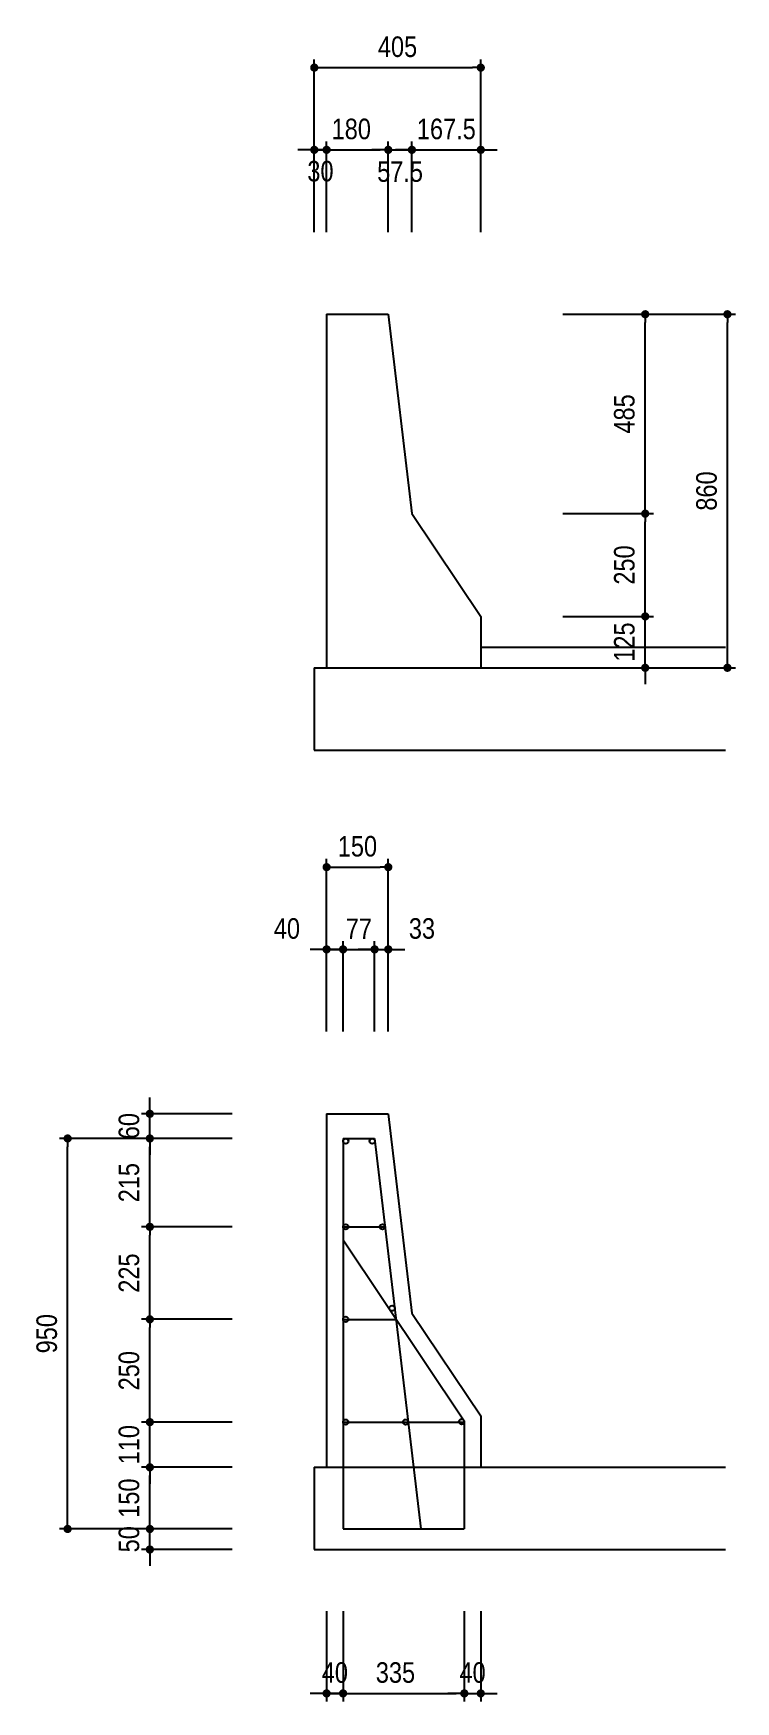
# Model space of a CAD drawing. Header units: millimetres. Extents: x 659 to 5564, y -1893 to 2801.
# Drawn here: x 659 to 2368, y -1448 to 2611 of the extents above; entities that cross this region are included whole.
import ezdxf

# ---------------------------------------------------------------- set-up
doc = ezdxf.new("R2010")
doc.units = ezdxf.units.MM
doc.header["$LTSCALE"] = 200
doc.layers.add('DIM1', color=1, linetype='Continuous')
doc.styles.get("Standard").update_dxf_attribs({"font": 'ARIALN.TTF'})
doc.dimstyles.new('일반도면_0020', dxfattribs={"dimtxt": 50, "dimasz": 20, "dimexe": 20, "dimexo": 200, "dimgap": 25, "dimtad": 1, "dimdec": 0, "dimzin": 0, "dimdsep": 46, "dimtxsty": 'Standard', "dimblk": 'DOT', "dimcen": -100, "dimclrd": 1, "dimclre": 1, "dimclrt": 2, "dimadec": 8, "dimazin": 0, "dimtfac": 1, "dimtdec": 4, "dimtix": 1, "dimtmove": 2, "dimatfit": 3, "dimfxl": 1, "dimtolj": 1, "dimtzin": 0, "dimarcsym": 0})

# ---------------------------------------------------------------- blocks, each defined once
blk = doc.blocks.new('_Dot')
at = {"layer": 'DIM1'}
blk.add_line((0, 0), (-1, 0), dxfattribs=at)
at = {"layer": 'DIM1', "const_width": 0.5}
blk.add_lwpolyline([(-0.25, 0, 1), (0.25, 0, 1)], format="xyb", close=True, dxfattribs=at)
blk = doc.blocks.new('*D5')
at = {"layer": 'Defpoints', "color": 0}
for p in [(1747.7, 1192.3), (2147.7, 1192.3), (1747.7, 1067.3)]:
    blk.add_point(p, dxfattribs=at)
at = {"layer": 'DIM1', "color": 1, "lineweight": -2}
for p, q in [((2147.7, 1212.3), (2147.7, 1232.3)), ((1947.7, 1192.3), (2167.7, 1192.3)), ((2147.7, 1067.3), (2147.7, 1192.3)), ((1947.7, 1067.3), (2167.7, 1067.3)), ((2147.7, 1047.3), (2147.7, 1027.3))]:
    blk.add_line(p, q, dxfattribs=at)
at = {"layer": 'DIM1', "color": 1, "lineweight": -2, "xscale": 20, "yscale": 20, "zscale": 20}
for p, rotation in [((2147.7, 1192.3), 270), ((2147.7, 1067.3), 90)]:
    blk.add_blockref('_Dot', p, dxfattribs=dict(at, rotation=rotation))
at = {"layer": 'DIM1', "color": 2, "insert": (2097.1, 1129.8), "char_height": 50, "attachment_point": 5, "rotation": 90}
blk.add_mtext('\\A1;125', dxfattribs=at)
blk = doc.blocks.new('*D6')
at = {"layer": 'Defpoints', "color": 0}
for p in [(1747.7, 1442.3), (2147.7, 1442.3), (1747.7, 1192.3)]:
    blk.add_point(p, dxfattribs=at)
at = {"layer": 'DIM1', "color": 1, "lineweight": -2}
for p, q in [((1947.7, 1442.3), (2167.7, 1442.3)), ((2147.7, 1212.3), (2147.7, 1422.3)), ((1947.7, 1192.3), (2167.7, 1192.3))]:
    blk.add_line(p, q, dxfattribs=at)
at = {"layer": 'DIM1', "color": 1, "lineweight": -2, "xscale": 20, "yscale": 20, "zscale": 20}
for p, rotation in [((2147.7, 1442.3), 90), ((2147.7, 1192.3), 270)]:
    blk.add_blockref('_Dot', p, dxfattribs=dict(at, rotation=rotation))
at = {"layer": 'DIM1', "color": 2, "insert": (2097.1, 1317.3), "char_height": 50, "attachment_point": 5, "rotation": 90}
blk.add_mtext('\\A1;250', dxfattribs=at)
blk = doc.blocks.new('*D7')
at = {"layer": 'Defpoints', "color": 0}
for p in [(1747.7, 1927.3), (2147.7, 1927.3), (1747.7, 1442.3)]:
    blk.add_point(p, dxfattribs=at)
at = {"layer": 'DIM1', "color": 1, "lineweight": -2}
for p, q in [((1947.7, 1927.3), (2167.7, 1927.3)), ((2147.7, 1462.3), (2147.7, 1907.3)), ((1947.7, 1442.3), (2167.7, 1442.3))]:
    blk.add_line(p, q, dxfattribs=at)
at = {"layer": 'DIM1', "color": 1, "lineweight": -2, "xscale": 20, "yscale": 20, "zscale": 20}
for p, rotation in [((2147.7, 1927.3), 90), ((2147.7, 1442.3), 270)]:
    blk.add_blockref('_Dot', p, dxfattribs=dict(at, rotation=rotation))
at = {"layer": 'DIM1', "color": 2, "insert": (2097.1, 1684.8), "char_height": 50, "attachment_point": 5, "rotation": 90}
blk.add_mtext('\\A1;485', dxfattribs=at)
blk = doc.blocks.new('*D8')
at = {"layer": 'Defpoints', "color": 0}
for p in [(1747.7, 1927.3), (2347.7, 1927.3), (1747.7, 1067.3)]:
    blk.add_point(p, dxfattribs=at)
at = {"layer": 'DIM1', "color": 1, "lineweight": -2}
for p, q in [((1947.7, 1927.3), (2367.7, 1927.3)), ((2347.7, 1087.3), (2347.7, 1907.3)), ((1947.7, 1067.3), (2367.7, 1067.3))]:
    blk.add_line(p, q, dxfattribs=at)
at = {"layer": 'DIM1', "color": 1, "lineweight": -2, "xscale": 20, "yscale": 20, "zscale": 20}
for p, rotation in [((2347.7, 1927.3), 90), ((2347.7, 1067.3), 270)]:
    blk.add_blockref('_Dot', p, dxfattribs=dict(at, rotation=rotation))
at = {"layer": 'DIM1', "color": 2, "insert": (2297.1, 1497.3), "char_height": 50, "attachment_point": 5, "rotation": 90}
blk.add_mtext('\\A1;860', dxfattribs=at)
blk = doc.blocks.new('*D19')
at = {"layer": 'Defpoints', "color": 0}
for p in [(1342.7, 2327.3), (1342.7, 1927.3), (1372.7, 1927.3)]:
    blk.add_point(p, dxfattribs=at)
at = {"layer": 'DIM1', "color": 1, "lineweight": -2}
for p, q in [((1322.7, 2327.3), (1302.7, 2327.3)), ((1342.7, 2127.3), (1342.7, 2347.3)), ((1372.7, 2327.3), (1342.7, 2327.3)), ((1372.7, 2127.3), (1372.7, 2347.3)), ((1392.7, 2327.3), (1412.7, 2327.3))]:
    blk.add_line(p, q, dxfattribs=at)
at = {"layer": 'DIM1', "color": 1, "lineweight": -2, "xscale": 20, "yscale": 20, "zscale": 20}
blk.add_blockref('_Dot', (1342.7, 2327.3), dxfattribs=at)
at = {"layer": 'DIM1', "color": 1, "lineweight": -2, "xscale": 20, "yscale": 20, "zscale": 20, "rotation": 180}
blk.add_blockref('_Dot', (1372.7, 2327.3), dxfattribs=at)
at = {"layer": 'DIM1', "color": 2, "insert": (1357.7, 2275.1), "char_height": 50, "attachment_point": 5}
blk.add_mtext('\\A1;30', dxfattribs=at)
blk = doc.blocks.new('*D20')
at = {"layer": 'Defpoints', "color": 0}
for p in [(1522.7, 2327.3), (1342.7, 1927.3), (1522.7, 1927.3)]:
    blk.add_point(p, dxfattribs=at)
at = {"layer": 'DIM1', "color": 1, "lineweight": -2}
for p, q in [((1342.7, 2127.3), (1342.7, 2347.3)), ((1362.7, 2327.3), (1502.7, 2327.3)), ((1522.7, 2127.3), (1522.7, 2347.3))]:
    blk.add_line(p, q, dxfattribs=at)
at = {"layer": 'DIM1', "color": 1, "lineweight": -2, "xscale": 20, "yscale": 20, "zscale": 20, "rotation": 180}
blk.add_blockref('_Dot', (1342.7, 2327.3), dxfattribs=at)
at = {"layer": 'DIM1', "color": 1, "lineweight": -2, "xscale": 20, "yscale": 20, "zscale": 20}
blk.add_blockref('_Dot', (1522.7, 2327.3), dxfattribs=at)
at = {"layer": 'DIM1', "color": 2, "insert": (1432.7, 2377.8), "char_height": 50, "attachment_point": 5}
blk.add_mtext('\\A1;180', dxfattribs=at)
blk = doc.blocks.new('*D21')
at = {"layer": 'Defpoints', "color": 0}
for p in [(1580.2, 2327.3), (1522.7, 1927.3), (1580.2, 1927.3)]:
    blk.add_point(p, dxfattribs=at)
at = {"layer": 'DIM1', "color": 1, "lineweight": -2}
for p, q in [((1502.7, 2327.3), (1482.7, 2327.3)), ((1522.7, 2127.3), (1522.7, 2347.3)), ((1522.7, 2327.3), (1580.2, 2327.3)), ((1580.2, 2127.3), (1580.2, 2347.3)), ((1600.2, 2327.3), (1620.2, 2327.3))]:
    blk.add_line(p, q, dxfattribs=at)
at = {"layer": 'DIM1', "color": 1, "lineweight": -2, "xscale": 20, "yscale": 20, "zscale": 20}
blk.add_blockref('_Dot', (1522.7, 2327.3), dxfattribs=at)
at = {"layer": 'DIM1', "color": 1, "lineweight": -2, "xscale": 20, "yscale": 20, "zscale": 20, "rotation": 180}
blk.add_blockref('_Dot', (1580.2, 2327.3), dxfattribs=at)
at = {"layer": 'DIM1', "color": 2, "insert": (1551.4, 2274.1), "char_height": 50, "attachment_point": 5}
blk.add_mtext('\\A1;57.5', dxfattribs=at)
blk = doc.blocks.new('*D22')
at = {"layer": 'Defpoints', "color": 0}
for p in [(1747.7, 2327.3), (1580.2, 1927.3), (1747.7, 1927.3)]:
    blk.add_point(p, dxfattribs=at)
at = {"layer": 'DIM1', "color": 1, "lineweight": -2}
for p, q in [((1560.2, 2327.3), (1540.2, 2327.3)), ((1580.2, 2127.3), (1580.2, 2347.3)), ((1580.2, 2327.3), (1747.7, 2327.3)), ((1747.7, 2127.3), (1747.7, 2347.3)), ((1767.7, 2327.3), (1787.7, 2327.3))]:
    blk.add_line(p, q, dxfattribs=at)
at = {"layer": 'DIM1', "color": 1, "lineweight": -2, "xscale": 20, "yscale": 20, "zscale": 20}
blk.add_blockref('_Dot', (1580.2, 2327.3), dxfattribs=at)
at = {"layer": 'DIM1', "color": 1, "lineweight": -2, "xscale": 20, "yscale": 20, "zscale": 20, "rotation": 180}
blk.add_blockref('_Dot', (1747.7, 2327.3), dxfattribs=at)
at = {"layer": 'DIM1', "color": 2, "insert": (1663.9, 2377.8), "char_height": 50, "attachment_point": 5}
blk.add_mtext('\\A1;167.5', dxfattribs=at)
blk = doc.blocks.new('*D23')
at = {"layer": 'Defpoints', "color": 0}
for p in [(1747.7, 2527.3), (1342.7, 1927.3), (1747.7, 1927.3)]:
    blk.add_point(p, dxfattribs=at)
at = {"layer": 'DIM1', "color": 1, "lineweight": -2}
for p, q in [((1342.7, 2127.3), (1342.7, 2547.3)), ((1362.7, 2527.3), (1727.7, 2527.3)), ((1747.7, 2127.3), (1747.7, 2547.3))]:
    blk.add_line(p, q, dxfattribs=at)
at = {"layer": 'DIM1', "color": 1, "lineweight": -2, "xscale": 20, "yscale": 20, "zscale": 20, "rotation": 180}
blk.add_blockref('_Dot', (1342.7, 2527.3), dxfattribs=at)
at = {"layer": 'DIM1', "color": 1, "lineweight": -2, "xscale": 20, "yscale": 20, "zscale": 20}
blk.add_blockref('_Dot', (1747.7, 2527.3), dxfattribs=at)
at = {"layer": 'DIM1', "color": 2, "insert": (1545.2, 2577.8), "char_height": 50, "attachment_point": 5}
blk.add_mtext('\\A1;405', dxfattribs=at)
blk = doc.blocks.new('*D45')
at = {"layer": 'Defpoints', "color": 0}
for p in [(942.7, -1027.7), (1342.7, -1027.7), (1342.7, -1077.7)]:
    blk.add_point(p, dxfattribs=at)
at = {"layer": 'DIM1', "color": 1, "lineweight": -2}
for p, q in [((942.7, -1007.7), (942.7, -987.7)), ((1142.7, -1027.7), (922.7, -1027.7)), ((942.7, -1077.7), (942.7, -1027.7)), ((1142.7, -1077.7), (922.7, -1077.7)), ((942.7, -1097.7), (942.7, -1117.7))]:
    blk.add_line(p, q, dxfattribs=at)
at = {"layer": 'DIM1', "color": 1, "lineweight": -2, "xscale": 20, "yscale": 20, "zscale": 20}
for p, rotation in [((942.7, -1027.7), 270), ((942.7, -1077.7), 90)]:
    blk.add_blockref('_Dot', p, dxfattribs=dict(at, rotation=rotation))
at = {"layer": 'DIM1', "color": 2, "insert": (892.1, -1052.7), "char_height": 50, "attachment_point": 5, "rotation": 90}
blk.add_mtext('\\A1;50', dxfattribs=at)
blk = doc.blocks.new('*D46')
at = {"layer": 'Defpoints', "color": 0}
for p in [(942.7, -877.7), (1342.7, -877.7), (1342.7, -1027.7)]:
    blk.add_point(p, dxfattribs=at)
at = {"layer": 'DIM1', "color": 1, "lineweight": -2}
for p, q in [((1142.7, -877.7), (922.7, -877.7)), ((942.7, -1007.7), (942.7, -897.7)), ((1142.7, -1027.7), (922.7, -1027.7))]:
    blk.add_line(p, q, dxfattribs=at)
at = {"layer": 'DIM1', "color": 1, "lineweight": -2, "xscale": 20, "yscale": 20, "zscale": 20}
for p, rotation in [((942.7, -877.7), 90), ((942.7, -1027.7), 270)]:
    blk.add_blockref('_Dot', p, dxfattribs=dict(at, rotation=rotation))
at = {"layer": 'DIM1', "color": 2, "insert": (892.1, -952.7), "char_height": 50, "attachment_point": 5, "rotation": 90}
blk.add_mtext('\\A1;150', dxfattribs=at)
blk = doc.blocks.new('*D47')
at = {"layer": 'Defpoints', "color": 0}
for p in [(942.7, -767.7), (1342.7, -767.7), (1342.7, -877.7)]:
    blk.add_point(p, dxfattribs=at)
at = {"layer": 'DIM1', "color": 1, "lineweight": -2}
for p, q in [((942.7, -747.7), (942.7, -727.7)), ((1142.7, -767.7), (922.7, -767.7)), ((942.7, -877.7), (942.7, -767.7)), ((1142.7, -877.7), (922.7, -877.7)), ((942.7, -897.7), (942.7, -917.7))]:
    blk.add_line(p, q, dxfattribs=at)
at = {"layer": 'DIM1', "color": 1, "lineweight": -2, "xscale": 20, "yscale": 20, "zscale": 20}
for p, rotation in [((942.7, -767.7), 270), ((942.7, -877.7), 90)]:
    blk.add_blockref('_Dot', p, dxfattribs=dict(at, rotation=rotation))
at = {"layer": 'DIM1', "color": 2, "insert": (892.1, -822.7), "char_height": 50, "attachment_point": 5, "rotation": 90}
blk.add_mtext('\\A1;110', dxfattribs=at)
blk = doc.blocks.new('*D48')
at = {"layer": 'Defpoints', "color": 0}
for p in [(942.7, -517.7), (1342.7, -517.7), (1342.7, -767.7)]:
    blk.add_point(p, dxfattribs=at)
at = {"layer": 'DIM1', "color": 1, "lineweight": -2}
for p, q in [((1142.7, -517.7), (922.7, -517.7)), ((942.7, -747.7), (942.7, -537.7)), ((1142.7, -767.7), (922.7, -767.7))]:
    blk.add_line(p, q, dxfattribs=at)
at = {"layer": 'DIM1', "color": 1, "lineweight": -2, "xscale": 20, "yscale": 20, "zscale": 20}
for p, rotation in [((942.7, -517.7), 90), ((942.7, -767.7), 270)]:
    blk.add_blockref('_Dot', p, dxfattribs=dict(at, rotation=rotation))
at = {"layer": 'DIM1', "color": 2, "insert": (892.1, -642.7), "char_height": 50, "attachment_point": 5, "rotation": 90}
blk.add_mtext('\\A1;250', dxfattribs=at)
blk = doc.blocks.new('*D49')
at = {"layer": 'Defpoints', "color": 0}
for p in [(942.7, -292.7), (1342.7, -292.7), (1342.7, -517.7)]:
    blk.add_point(p, dxfattribs=at)
at = {"layer": 'DIM1', "color": 1, "lineweight": -2}
for p, q in [((1142.7, -292.7), (922.7, -292.7)), ((942.7, -497.7), (942.7, -312.7)), ((1142.7, -517.7), (922.7, -517.7))]:
    blk.add_line(p, q, dxfattribs=at)
at = {"layer": 'DIM1', "color": 1, "lineweight": -2, "xscale": 20, "yscale": 20, "zscale": 20}
for p, rotation in [((942.7, -292.7), 90), ((942.7, -517.7), 270)]:
    blk.add_blockref('_Dot', p, dxfattribs=dict(at, rotation=rotation))
at = {"layer": 'DIM1', "color": 2, "insert": (892.1, -405.2), "char_height": 50, "attachment_point": 5, "rotation": 90}
blk.add_mtext('\\A1;225', dxfattribs=at)
blk = doc.blocks.new('*D50')
at = {"layer": 'Defpoints', "color": 0}
for p in [(942.7, -77.7), (1342.7, -77.7), (1342.7, -292.7)]:
    blk.add_point(p, dxfattribs=at)
at = {"layer": 'DIM1', "color": 1, "lineweight": -2}
for p, q in [((1142.7, -77.7), (922.7, -77.7)), ((942.7, -272.7), (942.7, -97.7)), ((1142.7, -292.7), (922.7, -292.7))]:
    blk.add_line(p, q, dxfattribs=at)
at = {"layer": 'DIM1', "color": 1, "lineweight": -2, "xscale": 20, "yscale": 20, "zscale": 20}
for p, rotation in [((942.7, -77.7), 90), ((942.7, -292.7), 270)]:
    blk.add_blockref('_Dot', p, dxfattribs=dict(at, rotation=rotation))
at = {"layer": 'DIM1', "color": 2, "insert": (892.1, -185.2), "char_height": 50, "attachment_point": 5, "rotation": 90}
blk.add_mtext('\\A1;215', dxfattribs=at)
blk = doc.blocks.new('*D51')
at = {"layer": 'Defpoints', "color": 0}
for p in [(942.7, -17.7), (1342.7, -17.7), (1342.7, -77.7)]:
    blk.add_point(p, dxfattribs=at)
at = {"layer": 'DIM1', "color": 1, "lineweight": -2}
for p, q in [((942.7, 2.3), (942.7, 22.3)), ((1142.7, -17.7), (922.7, -17.7)), ((942.7, -77.7), (942.7, -17.7)), ((1142.7, -77.7), (922.7, -77.7)), ((942.7, -97.7), (942.7, -117.7))]:
    blk.add_line(p, q, dxfattribs=at)
at = {"layer": 'DIM1', "color": 1, "lineweight": -2, "xscale": 20, "yscale": 20, "zscale": 20}
for p, rotation in [((942.7, -17.7), 270), ((942.7, -77.7), 90)]:
    blk.add_blockref('_Dot', p, dxfattribs=dict(at, rotation=rotation))
at = {"layer": 'DIM1', "color": 2, "insert": (892.1, -47.7), "char_height": 50, "attachment_point": 5, "rotation": 90}
blk.add_mtext('\\A1;60', dxfattribs=at)
blk = doc.blocks.new('*D52')
at = {"layer": 'Defpoints', "color": 0}
for p in [(742.7, -77.7), (1342.7, -77.7), (1342.7, -1027.7)]:
    blk.add_point(p, dxfattribs=at)
at = {"layer": 'DIM1', "color": 1, "lineweight": -2}
for p, q in [((1142.7, -77.7), (722.7, -77.7)), ((742.7, -1007.7), (742.7, -97.7)), ((1142.7, -1027.7), (722.7, -1027.7))]:
    blk.add_line(p, q, dxfattribs=at)
at = {"layer": 'DIM1', "color": 1, "lineweight": -2, "xscale": 20, "yscale": 20, "zscale": 20}
for p, rotation in [((742.7, -77.7), 90), ((742.7, -1027.7), 270)]:
    blk.add_blockref('_Dot', p, dxfattribs=dict(at, rotation=rotation))
at = {"layer": 'DIM1', "color": 2, "insert": (692.1, -552.7), "char_height": 50, "attachment_point": 5, "rotation": 90}
blk.add_mtext('\\A1;950', dxfattribs=at)
blk = doc.blocks.new('*D53')
at = {"layer": 'Defpoints', "color": 0}
for p in [(1412.7, 382.3), (1372.7, -17.7), (1412.7, -17.7)]:
    blk.add_point(p, dxfattribs=at)
at = {"layer": 'DIM1', "color": 1, "lineweight": -2}
for p, q in [((1352.7, 382.3), (1332.7, 382.3)), ((1372.7, 182.3), (1372.7, 402.3)), ((1372.7, 382.3), (1412.7, 382.3)), ((1412.7, 182.3), (1412.7, 402.3)), ((1432.7, 382.3), (1452.7, 382.3))]:
    blk.add_line(p, q, dxfattribs=at)
at = {"layer": 'DIM1', "color": 1, "lineweight": -2, "xscale": 20, "yscale": 20, "zscale": 20}
blk.add_blockref('_Dot', (1372.7, 382.3), dxfattribs=at)
at = {"layer": 'DIM1', "color": 1, "lineweight": -2, "xscale": 20, "yscale": 20, "zscale": 20, "rotation": 180}
blk.add_blockref('_Dot', (1412.7, 382.3), dxfattribs=at)
at = {"layer": 'DIM1', "color": 2, "insert": (1276.1, 432.8), "char_height": 50, "attachment_point": 5}
blk.add_mtext('\\A1;40', dxfattribs=at)
blk = doc.blocks.new('*D54')
at = {"layer": 'Defpoints', "color": 0}
for p in [(1489.5, 382.3), (1412.7, -17.7), (1489.5, -17.7)]:
    blk.add_point(p, dxfattribs=at)
at = {"layer": 'DIM1', "color": 1, "lineweight": -2}
for p, q in [((1392.7, 382.3), (1372.7, 382.3)), ((1412.7, 182.3), (1412.7, 402.3)), ((1412.7, 382.3), (1489.5, 382.3)), ((1489.5, 182.3), (1489.5, 402.3)), ((1509.5, 382.3), (1529.5, 382.3))]:
    blk.add_line(p, q, dxfattribs=at)
at = {"layer": 'DIM1', "color": 1, "lineweight": -2, "xscale": 20, "yscale": 20, "zscale": 20}
blk.add_blockref('_Dot', (1412.7, 382.3), dxfattribs=at)
at = {"layer": 'DIM1', "color": 1, "lineweight": -2, "xscale": 20, "yscale": 20, "zscale": 20, "rotation": 180}
blk.add_blockref('_Dot', (1489.5, 382.3), dxfattribs=at)
at = {"layer": 'DIM1', "color": 2, "insert": (1451.1, 432.3), "char_height": 50, "attachment_point": 5}
blk.add_mtext('\\A1;77', dxfattribs=at)
blk = doc.blocks.new('*D55')
at = {"layer": 'Defpoints', "color": 0}
for p in [(1522.7, 382.3), (1489.5, -17.7), (1522.7, -17.7)]:
    blk.add_point(p, dxfattribs=at)
at = {"layer": 'DIM1', "color": 1, "lineweight": -2}
for p, q in [((1469.5, 382.3), (1449.5, 382.3)), ((1489.5, 182.3), (1489.5, 402.3)), ((1489.5, 382.3), (1522.7, 382.3)), ((1522.7, 182.3), (1522.7, 402.3)), ((1542.7, 382.3), (1562.7, 382.3))]:
    blk.add_line(p, q, dxfattribs=at)
at = {"layer": 'DIM1', "color": 1, "lineweight": -2, "xscale": 20, "yscale": 20, "zscale": 20}
blk.add_blockref('_Dot', (1489.5, 382.3), dxfattribs=at)
at = {"layer": 'DIM1', "color": 1, "lineweight": -2, "xscale": 20, "yscale": 20, "zscale": 20, "rotation": 180}
blk.add_blockref('_Dot', (1522.7, 382.3), dxfattribs=at)
at = {"layer": 'DIM1', "color": 2, "insert": (1604.6, 432.8), "char_height": 50, "attachment_point": 5}
blk.add_mtext('\\A1;33', dxfattribs=at)
blk = doc.blocks.new('*D56')
at = {"layer": 'Defpoints', "color": 0}
for p in [(1522.7, 582.3), (1372.7, -17.7), (1522.7, -17.7)]:
    blk.add_point(p, dxfattribs=at)
at = {"layer": 'DIM1', "color": 1, "lineweight": -2}
for p, q in [((1372.7, 182.3), (1372.7, 602.3)), ((1392.7, 582.3), (1502.7, 582.3)), ((1522.7, 182.3), (1522.7, 602.3))]:
    blk.add_line(p, q, dxfattribs=at)
at = {"layer": 'DIM1', "color": 1, "lineweight": -2, "xscale": 20, "yscale": 20, "zscale": 20, "rotation": 180}
blk.add_blockref('_Dot', (1372.7, 582.3), dxfattribs=at)
at = {"layer": 'DIM1', "color": 1, "lineweight": -2, "xscale": 20, "yscale": 20, "zscale": 20}
blk.add_blockref('_Dot', (1522.7, 582.3), dxfattribs=at)
at = {"layer": 'DIM1', "color": 2, "insert": (1447.7, 632.8), "char_height": 50, "attachment_point": 5}
blk.add_mtext('\\A1;150', dxfattribs=at)
blk = doc.blocks.new('*D57')
at = {"layer": 'Defpoints', "color": 0}
for p in [(1372.7, -1027.7), (1412.7, -1027.7), (1372.7, -1427.7)]:
    blk.add_point(p, dxfattribs=at)
at = {"layer": 'DIM1', "color": 1, "lineweight": -2}
for p, q in [((1372.7, -1227.7), (1372.7, -1447.7)), ((1412.7, -1227.7), (1412.7, -1447.7)), ((1352.7, -1427.7), (1332.7, -1427.7)), ((1412.7, -1427.7), (1372.7, -1427.7)), ((1432.7, -1427.7), (1452.7, -1427.7))]:
    blk.add_line(p, q, dxfattribs=at)
at = {"layer": 'DIM1', "color": 1, "lineweight": -2, "xscale": 20, "yscale": 20, "zscale": 20}
blk.add_blockref('_Dot', (1372.7, -1427.7), dxfattribs=at)
at = {"layer": 'DIM1', "color": 1, "lineweight": -2, "xscale": 20, "yscale": 20, "zscale": 20, "rotation": 180}
blk.add_blockref('_Dot', (1412.7, -1427.7), dxfattribs=at)
at = {"layer": 'DIM1', "color": 2, "insert": (1392.7, -1377.2), "char_height": 50, "attachment_point": 5}
blk.add_mtext('\\A1;40', dxfattribs=at)
blk = doc.blocks.new('*D58')
at = {"layer": 'Defpoints', "color": 0}
for p in [(1372.7, -1027.7), (1707.7, -1027.7), (1707.7, -1427.7)]:
    blk.add_point(p, dxfattribs=at)
at = {"layer": 'DIM1', "color": 1, "lineweight": -2}
for p, q in [((1372.7, -1227.7), (1372.7, -1447.7)), ((1707.7, -1227.7), (1707.7, -1447.7)), ((1392.7, -1427.7), (1687.7, -1427.7))]:
    blk.add_line(p, q, dxfattribs=at)
at = {"layer": 'DIM1', "color": 1, "lineweight": -2, "xscale": 20, "yscale": 20, "zscale": 20, "rotation": 180}
blk.add_blockref('_Dot', (1372.7, -1427.7), dxfattribs=at)
at = {"layer": 'DIM1', "color": 1, "lineweight": -2, "xscale": 20, "yscale": 20, "zscale": 20}
blk.add_blockref('_Dot', (1707.7, -1427.7), dxfattribs=at)
at = {"layer": 'DIM1', "color": 2, "insert": (1540.2, -1377.2), "char_height": 50, "attachment_point": 5}
blk.add_mtext('\\A1;335', dxfattribs=at)
blk = doc.blocks.new('*D59')
at = {"layer": 'Defpoints', "color": 0}
for p in [(1707.7, -1027.7), (1747.7, -1027.7), (1747.7, -1427.7)]:
    blk.add_point(p, dxfattribs=at)
at = {"layer": 'DIM1', "color": 1, "lineweight": -2}
for p, q in [((1707.7, -1227.7), (1707.7, -1447.7)), ((1747.7, -1227.7), (1747.7, -1447.7)), ((1687.7, -1427.7), (1667.7, -1427.7)), ((1707.7, -1427.7), (1747.7, -1427.7)), ((1767.7, -1427.7), (1787.7, -1427.7))]:
    blk.add_line(p, q, dxfattribs=at)
at = {"layer": 'DIM1', "color": 1, "lineweight": -2, "xscale": 20, "yscale": 20, "zscale": 20}
blk.add_blockref('_Dot', (1707.7, -1427.7), dxfattribs=at)
at = {"layer": 'DIM1', "color": 1, "lineweight": -2, "xscale": 20, "yscale": 20, "zscale": 20, "rotation": 180}
blk.add_blockref('_Dot', (1747.7, -1427.7), dxfattribs=at)
at = {"layer": 'DIM1', "color": 2, "insert": (1727.7, -1377.2), "char_height": 50, "attachment_point": 5}
blk.add_mtext('\\A1;40', dxfattribs=at)

msp = doc.modelspace()

# ---------------------------------------------------------------- linework, layer by layer
for p, q in [((1372.67, 1927.29), (1372.67, 1067.29)), ((1372.67, 1927.29), (1522.67, 1927.29)), ((1522.67, 1927.29), (1580.17, 1442.29)), ((1580.17, 1442.29), (1747.67, 1192.29)), ((1747.67, 1192.29), (1747.67, 1067.29)), ((1747.67, 1117.29), (2342.67, 1117.29)), ((1342.67, 1067.29), (2342.67, 1067.29)), ((1342.67, 1067.29), (1342.67, 867.29)), ((1342.67, 867.29), (2342.67, 867.29)), ((1372.67, -17.71), (1522.67, -17.71)), ((1372.67, -17.71), (1372.67, -877.71)), ((1522.67, -17.71), (1580.17, -502.71)), ((1412.67, -77.71), (1412.67, -1027.71)), ((1412.67, -77.71), (1489.51, -77.71)), ((1489.51, -77.71), (1602.14, -1027.71)), ((1412.67, -292.71), (1515, -292.71)), ((1412.67, -324.58), (1707.67, -764.87)), ((1412.67, -517.71), (1542.08, -517.71)), ((1580.17, -502.71), (1747.67, -752.71)), ((1412.67, -767.71), (1707.67, -767.71)), ((1707.67, -764.87), (1707.67, -1027.71)), ((1747.67, -752.71), (1747.67, -877.71)), ((1342.67, -877.71), (2342.67, -877.71)), ((1342.67, -877.71), (1342.67, -1077.71)), ((1412.67, -1027.71), (1707.67, -1027.71)), ((1342.67, -1077.71), (2342.67, -1077.71))]:
    msp.add_line(p, q)
for centre in [(1419.17, -84.21), (1483.73, -84.21), (1419.17, -292.71), (1508.5, -292.71), (1531.95, -490.92), (1419.17, -517.71), (1419.17, -767.71), (1564.81, -767.71), (1701.17, -766.85)]:
    msp.add_circle(centre, 6.5)

# ---------------------------------------------------------------- dimensions: what is measured, and where the dimension line sits
at = {"layer": 'DIM1'}
for base, p1, p2, picture, middle in [((1747.67, 2527.29), (1342.67, 1927.29), (1747.67, 1927.29), '*D23', (1545.17, 2577.82)), ((1522.67, 2327.29), (1342.67, 1927.29), (1522.67, 1927.29), '*D20', (1432.67, 2377.82)), ((1522.67, 582.29), (1372.67, -17.71), (1522.67, -17.71), '*D56', (1447.67, 632.82)), ((1489.51, 382.29), (1412.67, -17.71), (1489.51, -17.71), '*D54', (1451.09, 432.29)), ((1372.67, -1427.71), (1412.67, -1027.71), (1372.67, -1027.71), '*D57', (1392.67, -1377.18)), ((1707.67, -1427.71), (1372.67, -1027.71), (1707.67, -1027.71), '*D58', (1540.17, -1377.18)), ((1747.67, -1427.71), (1707.67, -1027.71), (1747.67, -1027.71), '*D59', (1727.67, -1377.18))]:
    dim = msp.add_linear_dim(base=base, p1=p1, p2=p2, dimstyle='일반도면_0020', dxfattribs=at)
    dim.commit()
    dim.dimension.update_dxf_attribs({"geometry": picture, "text_midpoint": middle})
dim = msp.add_linear_dim(base=(1747.67, 2327.29), p1=(1580.17, 1927.29), p2=(1747.67, 1927.29), dimstyle='일반도면_0020', override={"dimdec": 1}, dxfattribs=at)
dim.commit()
dim.dimension.update_dxf_attribs({"geometry": '*D22', "text_midpoint": (1663.92, 2377.82)})
for base, p1, p2, picture, middle in [((1342.67, 2327.29), (1372.67, 1927.29), (1342.67, 1927.29), '*D19', (1357.67, 2275.12)), ((1412.67, 382.29), (1372.67, -17.71), (1412.67, -17.71), '*D53', (1276.12, 432.82)), ((1522.67, 382.29), (1489.51, -17.71), (1522.67, -17.71), '*D55', (1604.62, 432.82))]:
    dim = msp.add_linear_dim(base=base, p1=p1, p2=p2, dimstyle='일반도면_0020', dxfattribs=at)
    dim.commit()
    dim.dimension.update_dxf_attribs({"geometry": picture, "text_midpoint": middle, "dimtype": 160})
dim = msp.add_linear_dim(base=(1580.17, 2327.29), p1=(1522.67, 1927.29), p2=(1580.17, 1927.29), dimstyle='일반도면_0020', override={"dimdec": 1, "dimtxsty": 'Standard'}, dxfattribs=at)
dim.commit()
dim.dimension.update_dxf_attribs({"geometry": '*D21', "text_midpoint": (1551.42, 2274.13), "dimtype": 160})
for base, p1, p2, picture, middle in [((2147.67, 1927.29), (1747.67, 1442.29), (1747.67, 1927.29), '*D7', (2097.14, 1684.79)), ((2347.67, 1927.29), (1747.67, 1067.29), (1747.67, 1927.29), '*D8', (2297.14, 1497.29)), ((2147.67, 1442.29), (1747.67, 1192.29), (1747.67, 1442.29), '*D6', (2097.14, 1317.29)), ((2147.67, 1192.29), (1747.67, 1067.29), (1747.67, 1192.29), '*D5', (2097.14, 1129.79)), ((942.67, -17.71), (1342.67, -77.71), (1342.67, -17.71), '*D51', (892.14, -47.71)), ((742.67, -77.71), (1342.67, -1027.71), (1342.67, -77.71), '*D52', (692.14, -552.71)), ((942.67, -77.71), (1342.67, -292.71), (1342.67, -77.71), '*D50', (892.14, -185.21)), ((942.67, -292.71), (1342.67, -517.71), (1342.67, -292.71), '*D49', (892.14, -405.21)), ((942.67, -517.71), (1342.67, -767.71), (1342.67, -517.71), '*D48', (892.14, -642.71)), ((942.67, -767.71), (1342.67, -877.71), (1342.67, -767.71), '*D47', (892.14, -822.71)), ((942.67, -877.71), (1342.67, -1027.71), (1342.67, -877.71), '*D46', (892.14, -952.71)), ((942.67, -1027.71), (1342.67, -1077.71), (1342.67, -1027.71), '*D45', (892.14, -1052.71))]:
    dim = msp.add_linear_dim(base=base, p1=p1, p2=p2, angle=90, dimstyle='일반도면_0020', dxfattribs=at)
    dim.commit()
    dim.dimension.update_dxf_attribs({"geometry": picture, "text_midpoint": middle})

doc.saveas('drawing.dxf')
